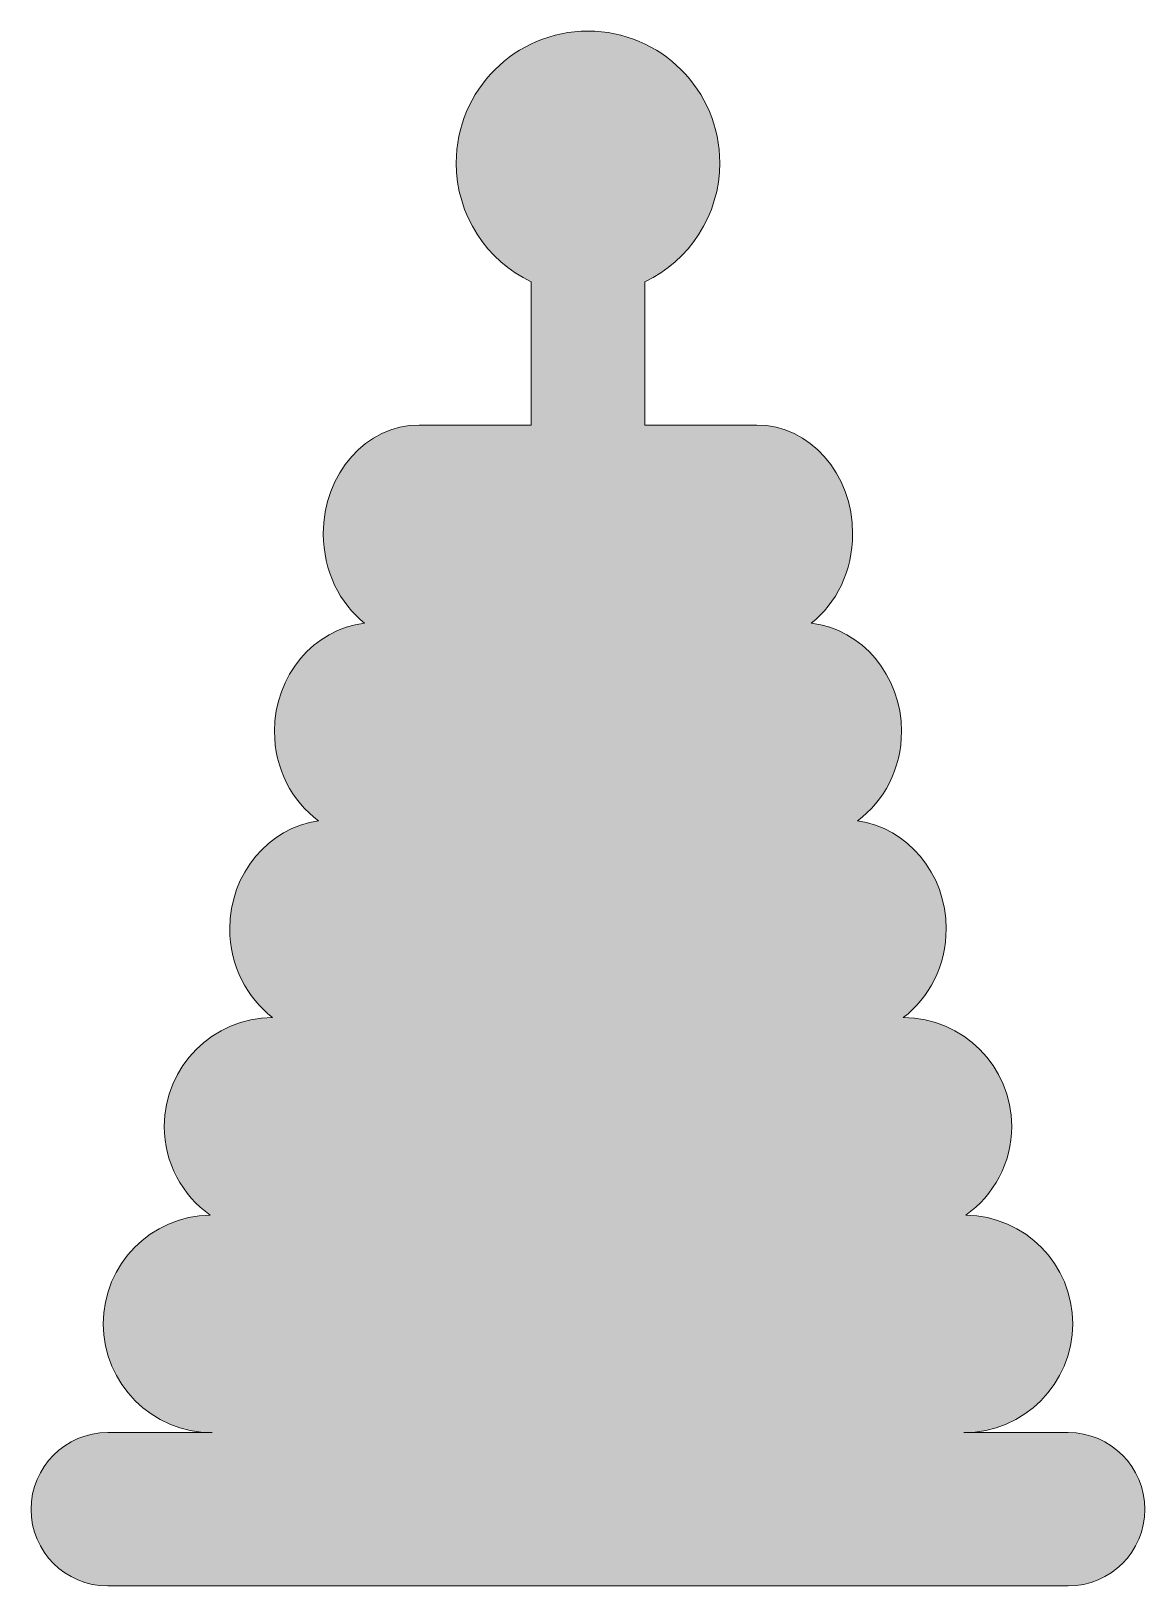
# Model space of a CAD drawing. Header units: inches. Extents: x 0 to 73, y 0 to 102.
import ezdxf

# ---------------------------------------------------------------- set-up
doc = ezdxf.new("R2010")
doc.units = ezdxf.units.IN
doc.header["$MEASUREMENT"] = 0
doc.layers.add('Layer 1', color=7, linetype='Continuous')

msp = doc.modelspace()

# ---------------------------------------------------------------- hatches: boundary and pattern name
at = {"layer": 'Layer 1', "true_color": 0xbed63a}
h = msp.add_hatch(color=63, dxfattribs=at)
h.dxf.hatch_style = 2
edge = h.paths.add_edge_path()
edge.add_spline(control_points=[(5.01, 0), (5.01, 0), (67.75, 0), (67.75, 0), (70.52, 0), (72.76, 2.24), (72.76, 5.01), (72.76, 7.77), (70.52, 10.02), (67.75, 10.02), (67.75, 10.02), (60.94, 10.02), (60.94, 10.02), (64.87, 10.02), (68.05, 13.2), (68.05, 17.13), (68.05, 21.01), (64.93, 24.17), (61.06, 24.23), (62.88, 25.52), (64.06, 27.64), (64.06, 30.03), (64.06, 33.95), (60.89, 37.13), (56.98, 37.14), (58.67, 38.43), (59.78, 40.54), (59.78, 42.94), (59.78, 46.56), (57.25, 49.54), (53.98, 49.99), (55.72, 51.27), (56.86, 53.41), (56.86, 55.84), (56.86, 59.5), (54.28, 62.51), (50.97, 62.91), (52.6, 64.19), (53.67, 66.33), (53.67, 68.75), (53.67, 72.68), (50.86, 75.86), (47.4, 75.86), (47.4, 75.86), (40.1, 75.86), (40.1, 75.86), (40.1, 75.86), (40.1, 85.21), (40.1, 85.21), (42.99, 86.6), (44.99, 89.56), (44.99, 92.99), (44.99, 97.74), (41.14, 101.6), (36.38, 101.6), (31.62, 101.6), (27.77, 97.74), (27.77, 92.99), (27.77, 89.56), (29.77, 86.6), (32.67, 85.21), (32.67, 85.21), (32.67, 75.86), (32.67, 75.86), (32.67, 75.86), (25.36, 75.86), (25.36, 75.86), (21.9, 75.86), (19.09, 72.68), (19.09, 68.75), (19.09, 66.33), (20.16, 64.19), (21.79, 62.91), (18.48, 62.51), (15.9, 59.5), (15.9, 55.84), (15.9, 53.41), (17.04, 51.27), (18.78, 49.99), (15.51, 49.54), (12.98, 46.56), (12.98, 42.94), (12.98, 40.54), (14.09, 38.43), (15.78, 37.14), (11.87, 37.13), (8.7, 33.95), (8.7, 30.03), (8.7, 27.64), (9.88, 25.52), (11.7, 24.23), (7.83, 24.17), (4.71, 21.01), (4.71, 17.13), (4.71, 13.2), (7.9, 10.02), (11.82, 10.02), (11.82, 10.02), (5.01, 10.02), (5.01, 10.02), (2.24, 10.02), (0, 7.77), (0, 5.01), (0, 2.24), (2.24, 0), (5.01, 0)], knot_values=[0, 0, 0, 0, 1, 1, 1, 2, 2, 2, 3, 3, 3, 4, 4, 4, 5, 5, 5, 6, 6, 6, 7, 7, 7, 8, 8, 8, 9, 9, 9, 10, 10, 10, 11, 11, 11, 12, 12, 12, 13, 13, 13, 14, 14, 14, 15, 15, 15, 16, 16, 16, 17, 17, 17, 18, 18, 18, 19, 19, 19, 20, 20, 20, 21, 21, 21, 22, 22, 22, 23, 23, 23, 24, 24, 24, 25, 25, 25, 26, 26, 26, 27, 27, 27, 28, 28, 28, 29, 29, 29, 30, 30, 30, 31, 31, 31, 32, 32, 32, 33, 33, 33, 34, 34, 34, 35, 35, 35, 35], degree=3, periodic=1)

# ---------------------------------------------------------------- linework, layer by layer
at = {"layer": 'Layer 1', "lineweight": 0}
msp.add_open_spline([(5.01, 0), (5.01, 0), (67.75, 0), (67.75, 0), (70.52, 0), (72.76, 2.24), (72.76, 5.01), (72.76, 7.77), (70.52, 10.02), (67.75, 10.02), (67.75, 10.02), (60.94, 10.02), (60.94, 10.02), (64.87, 10.02), (68.05, 13.2), (68.05, 17.13), (68.05, 21.01), (64.93, 24.17), (61.06, 24.23), (62.88, 25.52), (64.06, 27.64), (64.06, 30.03), (64.06, 33.95), (60.89, 37.13), (56.98, 37.14), (58.67, 38.43), (59.78, 40.54), (59.78, 42.94), (59.78, 46.56), (57.25, 49.54), (53.98, 49.99), (55.72, 51.27), (56.86, 53.41), (56.86, 55.84), (56.86, 59.5), (54.28, 62.51), (50.97, 62.91), (52.6, 64.19), (53.67, 66.33), (53.67, 68.75), (53.67, 72.68), (50.86, 75.86), (47.4, 75.86), (47.4, 75.86), (40.1, 75.86), (40.1, 75.86), (40.1, 75.86), (40.1, 85.21), (40.1, 85.21), (42.99, 86.6), (44.99, 89.56), (44.99, 92.99), (44.99, 97.74), (41.14, 101.6), (36.38, 101.6), (31.62, 101.6), (27.77, 97.74), (27.77, 92.99), (27.77, 89.56), (29.77, 86.6), (32.67, 85.21), (32.67, 85.21), (32.67, 75.86), (32.67, 75.86), (32.67, 75.86), (25.36, 75.86), (25.36, 75.86), (21.9, 75.86), (19.09, 72.68), (19.09, 68.75), (19.09, 66.33), (20.16, 64.19), (21.79, 62.91), (18.48, 62.51), (15.9, 59.5), (15.9, 55.84), (15.9, 53.41), (17.04, 51.27), (18.78, 49.99), (15.51, 49.54), (12.98, 46.56), (12.98, 42.94), (12.98, 40.54), (14.09, 38.43), (15.78, 37.14), (11.87, 37.13), (8.7, 33.95), (8.7, 30.03), (8.7, 27.64), (9.88, 25.52), (11.7, 24.23), (7.83, 24.17), (4.71, 21.01), (4.71, 17.13), (4.71, 13.2), (7.9, 10.02), (11.82, 10.02), (11.82, 10.02), (5.01, 10.02), (5.01, 10.02), (2.24, 10.02), (0, 7.77), (0, 5.01), (0, 2.24), (2.24, 0), (5.01, 0)], degree=3, knots=[0, 0, 0, 0, 1, 1, 1, 2, 2, 2, 3, 3, 3, 4, 4, 4, 5, 5, 5, 6, 6, 6, 7, 7, 7, 8, 8, 8, 9, 9, 9, 10, 10, 10, 11, 11, 11, 12, 12, 12, 13, 13, 13, 14, 14, 14, 15, 15, 15, 16, 16, 16, 17, 17, 17, 18, 18, 18, 19, 19, 19, 20, 20, 20, 21, 21, 21, 22, 22, 22, 23, 23, 23, 24, 24, 24, 25, 25, 25, 26, 26, 26, 27, 27, 27, 28, 28, 28, 29, 29, 29, 30, 30, 30, 31, 31, 31, 32, 32, 32, 33, 33, 33, 34, 34, 34, 35, 35, 35, 35], dxfattribs=at)

doc.saveas('drawing.dxf')
